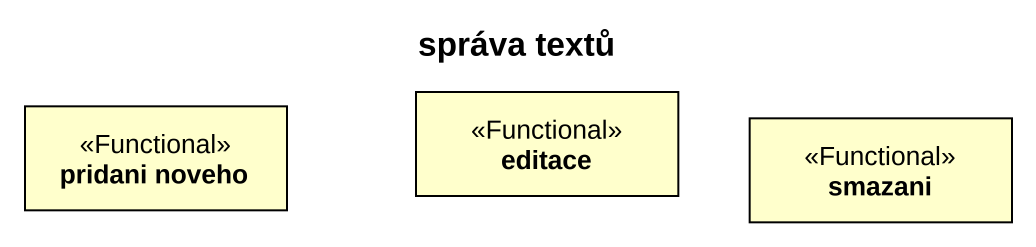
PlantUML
@startuml
title správa textů
hide circle
hide empty members
class "pridani noveho" as pridani_noveho <<Functional>>
class editace <<Functional>>
class smazani <<Functional>>
@enduml
